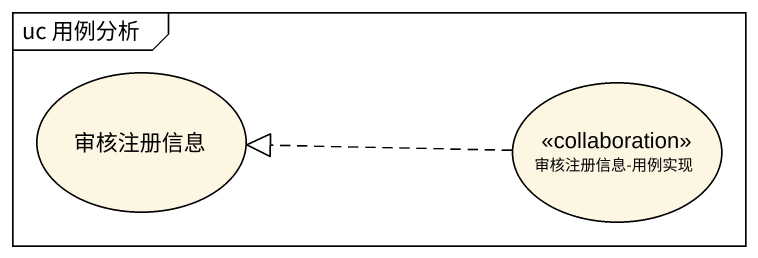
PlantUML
@startuml
mainframe uc 用例分析
usecase 审核注册信息
usecase "审核注册信息-用例实现" as 审核注册信息_用例实现 <<collaboration>>
审核注册信息_用例实现 .left.|> 审核注册信息
@enduml
